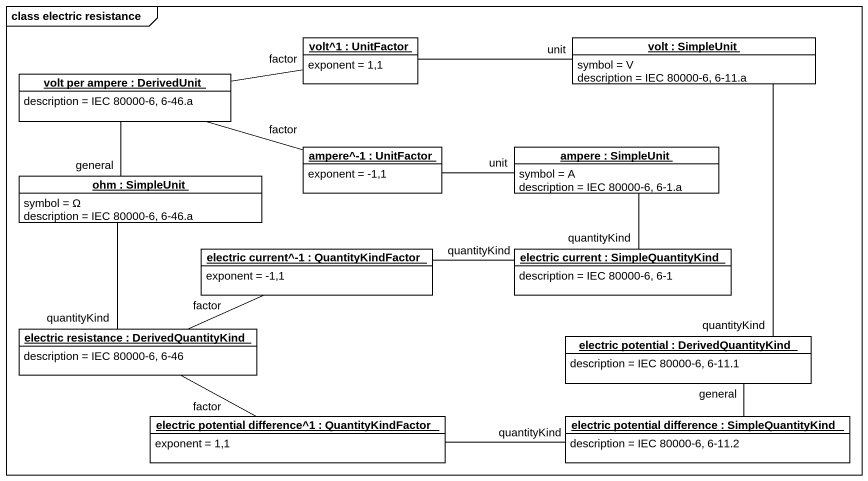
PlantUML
@startuml
mainframe class electric resistance
hide circle
hide empty members
object "volt^1 : UnitFactor" as volt_1 #FFFFFF {
  exponent = 1,1
}
object "volt : SimpleUnit" as volt #FFFFFF {
  symbol = V
  description = IEC 80000-6, 6-11.a
}
object "volt per ampere : DerivedUnit" as volt_per_ampere #FFFFFF {
  description = IEC 80000-6, 6-46.a
}
object "ohm : SimpleUnit" as ohm #FFFFFF {
  symbol = Ω
  description = IEC 80000-6, 6-46.a
}
object "ampere^-1 : UnitFactor" as ampere_1 #FFFFFF {
  exponent = -1,1
}
object "ampere : SimpleUnit" as ampere #FFFFFF {
  symbol = A
  description = IEC 80000-6, 6-1.a
}
object "electric current^-1 : QuantityKindFactor" as electric_current_1 #FFFFFF {
  exponent = -1,1
}
object "electric current : SimpleQuantityKind" as electric_current #FFFFFF {
  description = IEC 80000-6, 6-1
}
object "electric resistance : DerivedQuantityKind" as electric_resistance #FFFFFF {
  description = IEC 80000-6, 6-46
}
object "electric potential : DerivedQuantityKind" as electric_potential #FFFFFF {
  description = IEC 80000-6, 6-11.1
}
object "electric potential difference^1 : QuantityKindFactor" as electric_potential_2 #FFFFFF {
  exponent = 1,1
}
object "electric potential difference : SimpleQuantityKind" as electric_potential_3 #FFFFFF {
  description = IEC 80000-6, 6-11.2
}
volt_1 -left- volt_per_ampere : factor
volt -left- volt_1 : unit
volt -- electric_potential : quantityKind
ohm -up- volt_per_ampere : general
ohm -- electric_resistance : quantityKind
ampere_1 -left- volt_per_ampere : factor
ampere -left- ampere_1 : unit
ampere -- electric_current : quantityKind
electric_current_1 -left- electric_resistance : factor
electric_current -left- electric_current_1 : quantityKind
electric_potential_2 -left- electric_resistance : factor
electric_potential_3 -up- electric_potential : general
electric_potential_3 -left- electric_potential_2 : quantityKind
@enduml
